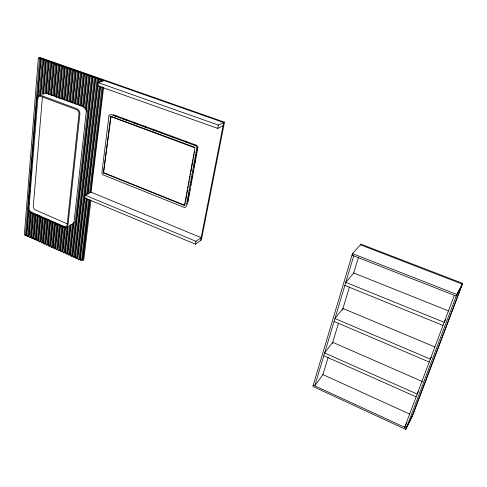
<?xml version="1.0" encoding="UTF-8"?>
<svg xmlns="http://www.w3.org/2000/svg" width="487" height="487" viewBox="0 0 487 487"><rect width="100%" height="100%" fill="white"/><g stroke="black" fill="none" stroke-linecap="round" stroke-linejoin="round"><path stroke-width="0.73" d="M103.469 172.867L184.457 205.502L194.964 147.878L110.659 116.533L103.469 172.867L111.091 116.436L110.768 116.557M103.786 172.721L184.817 205.27M195.445 244.176L195.993 241.333L201.18 237.656L91.045 192.152L84.963 195.129L84.641 197.899L195.445 244.176L201.399 239.927L224.489 122.164L40.391 57.594L38.351 58.063L24.35 234.923L25.47 235.428L26.401 234.953L28.477 209.173M25.47 235.428L39.611 58.507L40.628 58.27L37.511 96.943M28.843 204.619L28.964 203.103M29.33 198.556L29.451 197.04M29.823 192.487L29.944 190.971M30.31 186.424L30.431 184.908M31.284 174.291L31.405 172.775M32.264 162.159L32.386 160.637M33.238 150.026L33.359 148.505M34.218 137.888L34.34 136.372M34.705 131.825L34.827 130.309M35.192 125.756L35.314 124.24M35.685 119.692L35.807 118.177M36.659 107.56L36.781 106.044M28.849 209.52L26.712 235.988L27.832 236.499L28.763 236.018L30.748 211.839M37.956 96.816L41.005 59L42.028 58.757M27.832 236.499L29.871 211.528M39.368 95.002L42.272 59.438L43.282 59.201L40.305 95.47M31.077 212.837L29.08 237.059L30.206 237.571L31.131 237.09L33.098 213.647M40.744 95.513L43.672 59.931L44.688 59.694M30.206 237.571L32.221 213.336M42.101 94.454L44.938 60.376L45.948 60.138L43.099 94.168M42.393 97.205L33.299 206.178A3.135 2.252 62 0 0 35.521 210.007L67.76 224.057M33.487 213.89L31.454 238.137L32.58 238.642L33.506 238.161L35.508 214.7M43.544 94.204L46.344 60.875L47.355 60.631M32.58 238.642L34.638 214.396M44.853 93.906L47.616 61.319L48.621 61.076L45.845 93.62M35.977 214.195L33.834 239.208L34.961 239.72L35.886 239.239L37.931 215.759M46.362 92.895L49.023 61.812L50.033 61.569M34.961 239.72L37.115 214.804M47.556 93.979L50.295 62.263L51.305 62.019L48.469 94.581M38.327 216.112L36.221 240.292L37.353 240.803L38.272 240.316L40.36 216.818M48.944 94.49L51.713 62.756L52.718 62.513M37.353 240.803L39.55 215.863M50.198 94.947L52.992 63.207L53.996 62.963L51.105 95.549M40.762 217.178L38.613 241.369L39.751 241.887L40.671 241.4L42.783 217.981M51.585 95.458L54.41 63.706L55.415 63.456M39.751 241.887L41.919 217.683M52.84 95.921L55.688 64.156L56.693 63.907L53.826 95.629M43.203 218.243L41.011 242.459L42.15 242.97L43.069 242.483L45.224 219.053M54.234 96.432L57.113 64.655L58.111 64.406M42.15 242.97L44.366 218.754M55.494 96.895L58.397 65.106L59.396 64.856L56.407 97.357M45.723 218.56L43.416 243.543L44.561 244.06L45.474 243.567L47.671 220.118M56.894 97.412L59.828 65.611L60.82 65.355M44.561 244.06L46.886 219.065M58.154 97.875L61.112 66.062L62.105 65.812L59.061 98.337M48.164 219.734L45.827 244.632L46.971 245.15L47.884 244.657L50.124 221.189M59.572 98.252L62.543 66.567L63.541 66.311M46.971 245.15L49.333 220.246M60.838 98.721L63.84 67.017L64.826 66.762L61.727 99.318M50.557 221.567L48.25 245.728L49.394 246.245L50.307 245.752L52.645 221.609M62.245 99.238L65.276 67.523L66.262 67.267M49.394 246.245L51.799 221.317M63.511 99.707L66.567 67.979L67.559 67.723L64.412 100.158M53.022 222.644L50.672 246.824L51.823 247.347L52.73 246.848L55.037 223.442M64.923 100.225L68.01 68.484L68.996 68.229M51.823 247.347L54.197 223.156M66.195 100.693L69.306 68.941L70.292 68.685L67.096 101.144M55.573 222.967L53.101 247.926L54.258 248.443L55.165 247.944L57.509 224.525M67.614 101.211L70.755 69.446L71.735 69.191M54.258 248.443L56.748 223.478M68.886 101.68L72.058 69.909L73.038 69.647L69.781 102.13M58.05 224.05L55.542 249.027L56.699 249.551L57.6 249.046L59.992 225.609M70.311 102.203L73.507 70.414L74.487 70.152M56.699 249.551L59.219 224.671M71.601 102.538L74.815 70.877L75.789 70.615L72.478 103.122M60.528 225.244L57.983 250.129L59.146 250.653L60.047 250.148L62.555 225.938M73.026 103.061L76.264 71.388L77.244 71.12M59.146 250.653L61.636 226.51M74.31 103.536L77.579 71.845L78.553 71.583L75.181 104.121M63.024 226.333L60.437 251.237L61.599 251.767L62.494 251.255L65.039 227.131M75.741 104.06L79.034 72.362L80.008 72.094M61.599 251.767L64.211 226.851M77.025 104.535L80.349 72.819L81.323 72.557L77.908 104.979M65.526 227.423L62.89 252.351L64.059 252.875L64.954 252.369L67.699 226.711M78.462 105.058L81.81 73.336L82.784 73.068M64.059 252.875L66.792 227.185M79.752 105.533L83.131 73.799L84.099 73.531L80.629 105.977M68.277 226.254L65.355 253.465L66.524 253.995L67.419 253.477L70.542 224.781M81.189 106.063L84.598 74.316L85.566 74.042M66.524 253.995L69.635 225.256M82.486 106.537L85.919 74.779L86.887 74.505L83.356 106.982M71.114 224.446L67.827 254.579L69.002 255.109L69.891 254.598L73.397 222.857M83.855 107.688L87.392 75.296L88.354 75.022M69.002 255.109L72.478 223.46M85.073 108.918L88.719 75.759L89.681 75.491L85.925 109.496M90.192 76.282L70.305 255.699L71.479 256.235L72.368 255.718L92.481 76.471L91.526 76.745L90.192 76.282L91.154 76.009M71.479 256.235L91.526 76.745M93.005 77.269L72.788 256.826L73.963 257.355L74.852 256.838L95.294 77.457L94.338 77.737L93.005 77.269L93.961 76.995M73.963 257.355L94.338 77.737M95.823 78.261L75.278 257.952L76.459 258.487L77.342 257.964L98.112 78.45L97.163 78.73L95.823 78.261L96.779 77.981M76.459 258.487L97.163 78.73M105.32 80.367L98.015 82.559L97.65 85.736L217.762 128.379L223.064 125.798M84.969 197.119L77.774 259.078L78.961 259.614L79.838 259.09L86.936 198.702M85.14 195.61L98.124 83.782M98.301 82.273L98.654 79.253L99.604 78.973M78.961 259.614L86.175 197.892M86.528 194.885L99.287 85.742M99.64 82.735L99.993 79.722L100.943 79.442L100.675 81.706M87.465 194.173L100.145 86.236M87.465 199.22L80.276 260.21L81.469 260.746L82.346 260.222L89.547 199.792M88.086 193.948L100.779 86.272M101.308 81.755L101.485 80.245L102.434 79.965M81.469 260.746L88.707 199.737M89.511 192.955L102.118 86.747M90.448 192.237L102.97 87.234M90.101 200.017L82.869 260.46L83.746 259.936L90.905 200.327M90.984 192.639L103.567 87.41M184.987 204.406L185.255 202.915M185.529 201.423L186.74 194.715M187.014 193.223L187.69 189.492M187.958 188L188.226 186.509M188.499 185.017L189.175 181.292M189.443 179.8L190.119 176.069M190.387 174.577L190.66 173.086M190.928 171.594L191.604 167.869M191.872 166.377L192.548 162.646M192.815 161.154L193.089 159.663M193.357 158.172L194.033 154.44M194.301 152.948L194.575 151.457M187.787 201.259L188.481 197.497M188.737 196.054L189.425 192.298M189.687 190.849L189.967 189.333M190.636 185.644L190.916 184.141M191.178 182.668L191.866 178.948M192.128 177.463L192.402 175.977M193.083 172.27L193.351 170.773M194.027 167.071L194.301 165.568M194.569 164.107L195.792 157.386M196.06 155.943L196.742 152.181M197.01 150.751L197.832 146.234M187.483 204.406L197.947 147.092M217.762 128.379L218.395 125.086L224.489 122.164M200.632 240.475L223.703 122.535L39.374 57.825M352.478 253.599L312.855 386.434L405.817 429.406L412.465 415.764L462.65 283.373L360.934 244.176L352.478 253.599L456.836 294.434L462.65 283.373M353.72 255.858L314.785 385.82L322.911 374.619L328.189 357.214M332.365 343.438L338.514 323.137M342.471 310.079L349.502 286.88M353.678 273.097L358.511 257.148M454.341 295.317L404.654 427.3L406.949 422.619M405.817 429.406L456.836 294.434M412.032 416.659L462.273 284.098L360.38 244.791M412.532 415.338L406.322 428.067L313.251 385.114M418.516 391.347L417.17 394.05L324.622 352.984L332.7 342.318L422.546 381.583M431.305 357.172L430.325 359.102L334.94 318.535L342.958 308.472L434.812 346.951M445.508 319.752L444.174 322.315L345.782 282.357L353.714 272.97L448.442 310.876M461.67 285.686L456.222 296.053L352.01 255.182L352.996 254.08M184.323 205.471L184.853 205.155M103.628 173.171L103.944 173.025M110.543 116.722L110.866 116.606M103.78 80.44L102.836 80.72L101.485 80.245M38.351 58.063L39.611 58.507M41.005 59L42.272 59.438M43.672 59.931L44.938 60.376M46.344 60.875L47.616 61.319M49.023 61.812L50.295 62.263M51.713 62.756L52.992 63.207M54.41 63.706L55.688 64.156M57.113 64.655L58.397 65.106M59.828 65.611L61.112 66.062M62.543 66.567L63.84 67.017M65.276 67.523L66.567 67.979M68.01 68.484L69.306 68.941M70.755 69.446L72.058 69.909M73.507 70.414L74.815 70.877M76.264 71.388L77.579 71.845M79.034 72.362L80.349 72.819M81.81 73.336L83.131 73.799M84.598 74.316L85.919 74.779M87.392 75.296L88.719 75.759M98.654 79.253L99.993 79.722M98.015 82.559L218.395 125.086M113.002 114.573L196.912 145.4M114.116 115.456L117.659 116.758M123.339 118.846L126.924 120.161M133.98 122.761L137.547 124.069M143.202 126.151L146.757 127.454M152.425 129.542L155.974 130.845M161.635 132.921L163.778 133.712M170.87 136.323L173.001 137.103M185.73 141.778L187.854 142.557M194.94 145.163L197.119 145.972M111.803 116.697L194.362 147.141M344.863 285.412L443.006 325.426M84.963 195.129L195.993 241.333M334.07 321.444L429.211 362.054M323.794 355.753L416.111 396.862M25.969 234.758L27.339 235.379M30.766 236.925L34.2 238.472M35.569 239.093L36.939 239.714M42.424 242.191L43.793 242.812M47.221 244.358L48.597 244.979M52.024 246.525L53.393 247.146M59.56 249.934L60.936 250.549M64.363 252.102L65.733 252.716M67.103 253.337L68.472 253.958M71.906 255.505L73.275 256.125M74.645 256.746L76.015 257.361M79.442 258.914L80.818 259.528M322.79 374.564L409.768 414.084M45.005 93.687A4.48 3.33 69.1 0 1 47.568 93.37L83.119 106.489A4.541 3.476 68.3 0 1 86.284 112.047M74.091 221.987A4.176 3.074 60.6 0 1 71.218 224.44M36.982 98.246L28.185 207.864A4.158 2.971 61.9 0 0 31.131 212.935L64.193 227.423A4.219 3.086 60.5 0 0 67.961 225.219L79.85 114.268A4.596 3.494 68.1 0 0 76.642 108.65L40.829 95.349A4.529 3.342 68.9 0 0 36.982 98.246M37.822 98.563L28.964 208.205A3.159 2.258 61.9 0 0 31.205 212.058L64.29 226.546A3.208 2.35 60.5 0 0 67.151 224.866L78.973 113.94A3.494 2.66 68.1 0 0 76.538 109.672L40.744 96.359A3.446 2.545 68.9 0 0 37.822 98.563M108.948 116.07L101.917 172.313A2.319 1.79 63.3 0 0 102.02 173.396L102.727 174.559A1.954 1.51 63.3 0 0 103.347 174.967L184.043 207.352A2.027 1.65 58.3 0 0 184.768 207.48L185.809 206.975A2.405 1.96 58.3 0 0 186.241 206.062L196.73 148.456A2.502 2.094 63.8 0 0 196.669 147.269L195.914 145.997A2.112 1.771 63.8 0 0 195.214 145.564L110.963 114.579A2.045 1.607 67.8 0 0 110.275 114.494L109.179 115.303A2.441 1.911 67.8 0 0 108.948 116.07"/></g></svg>
